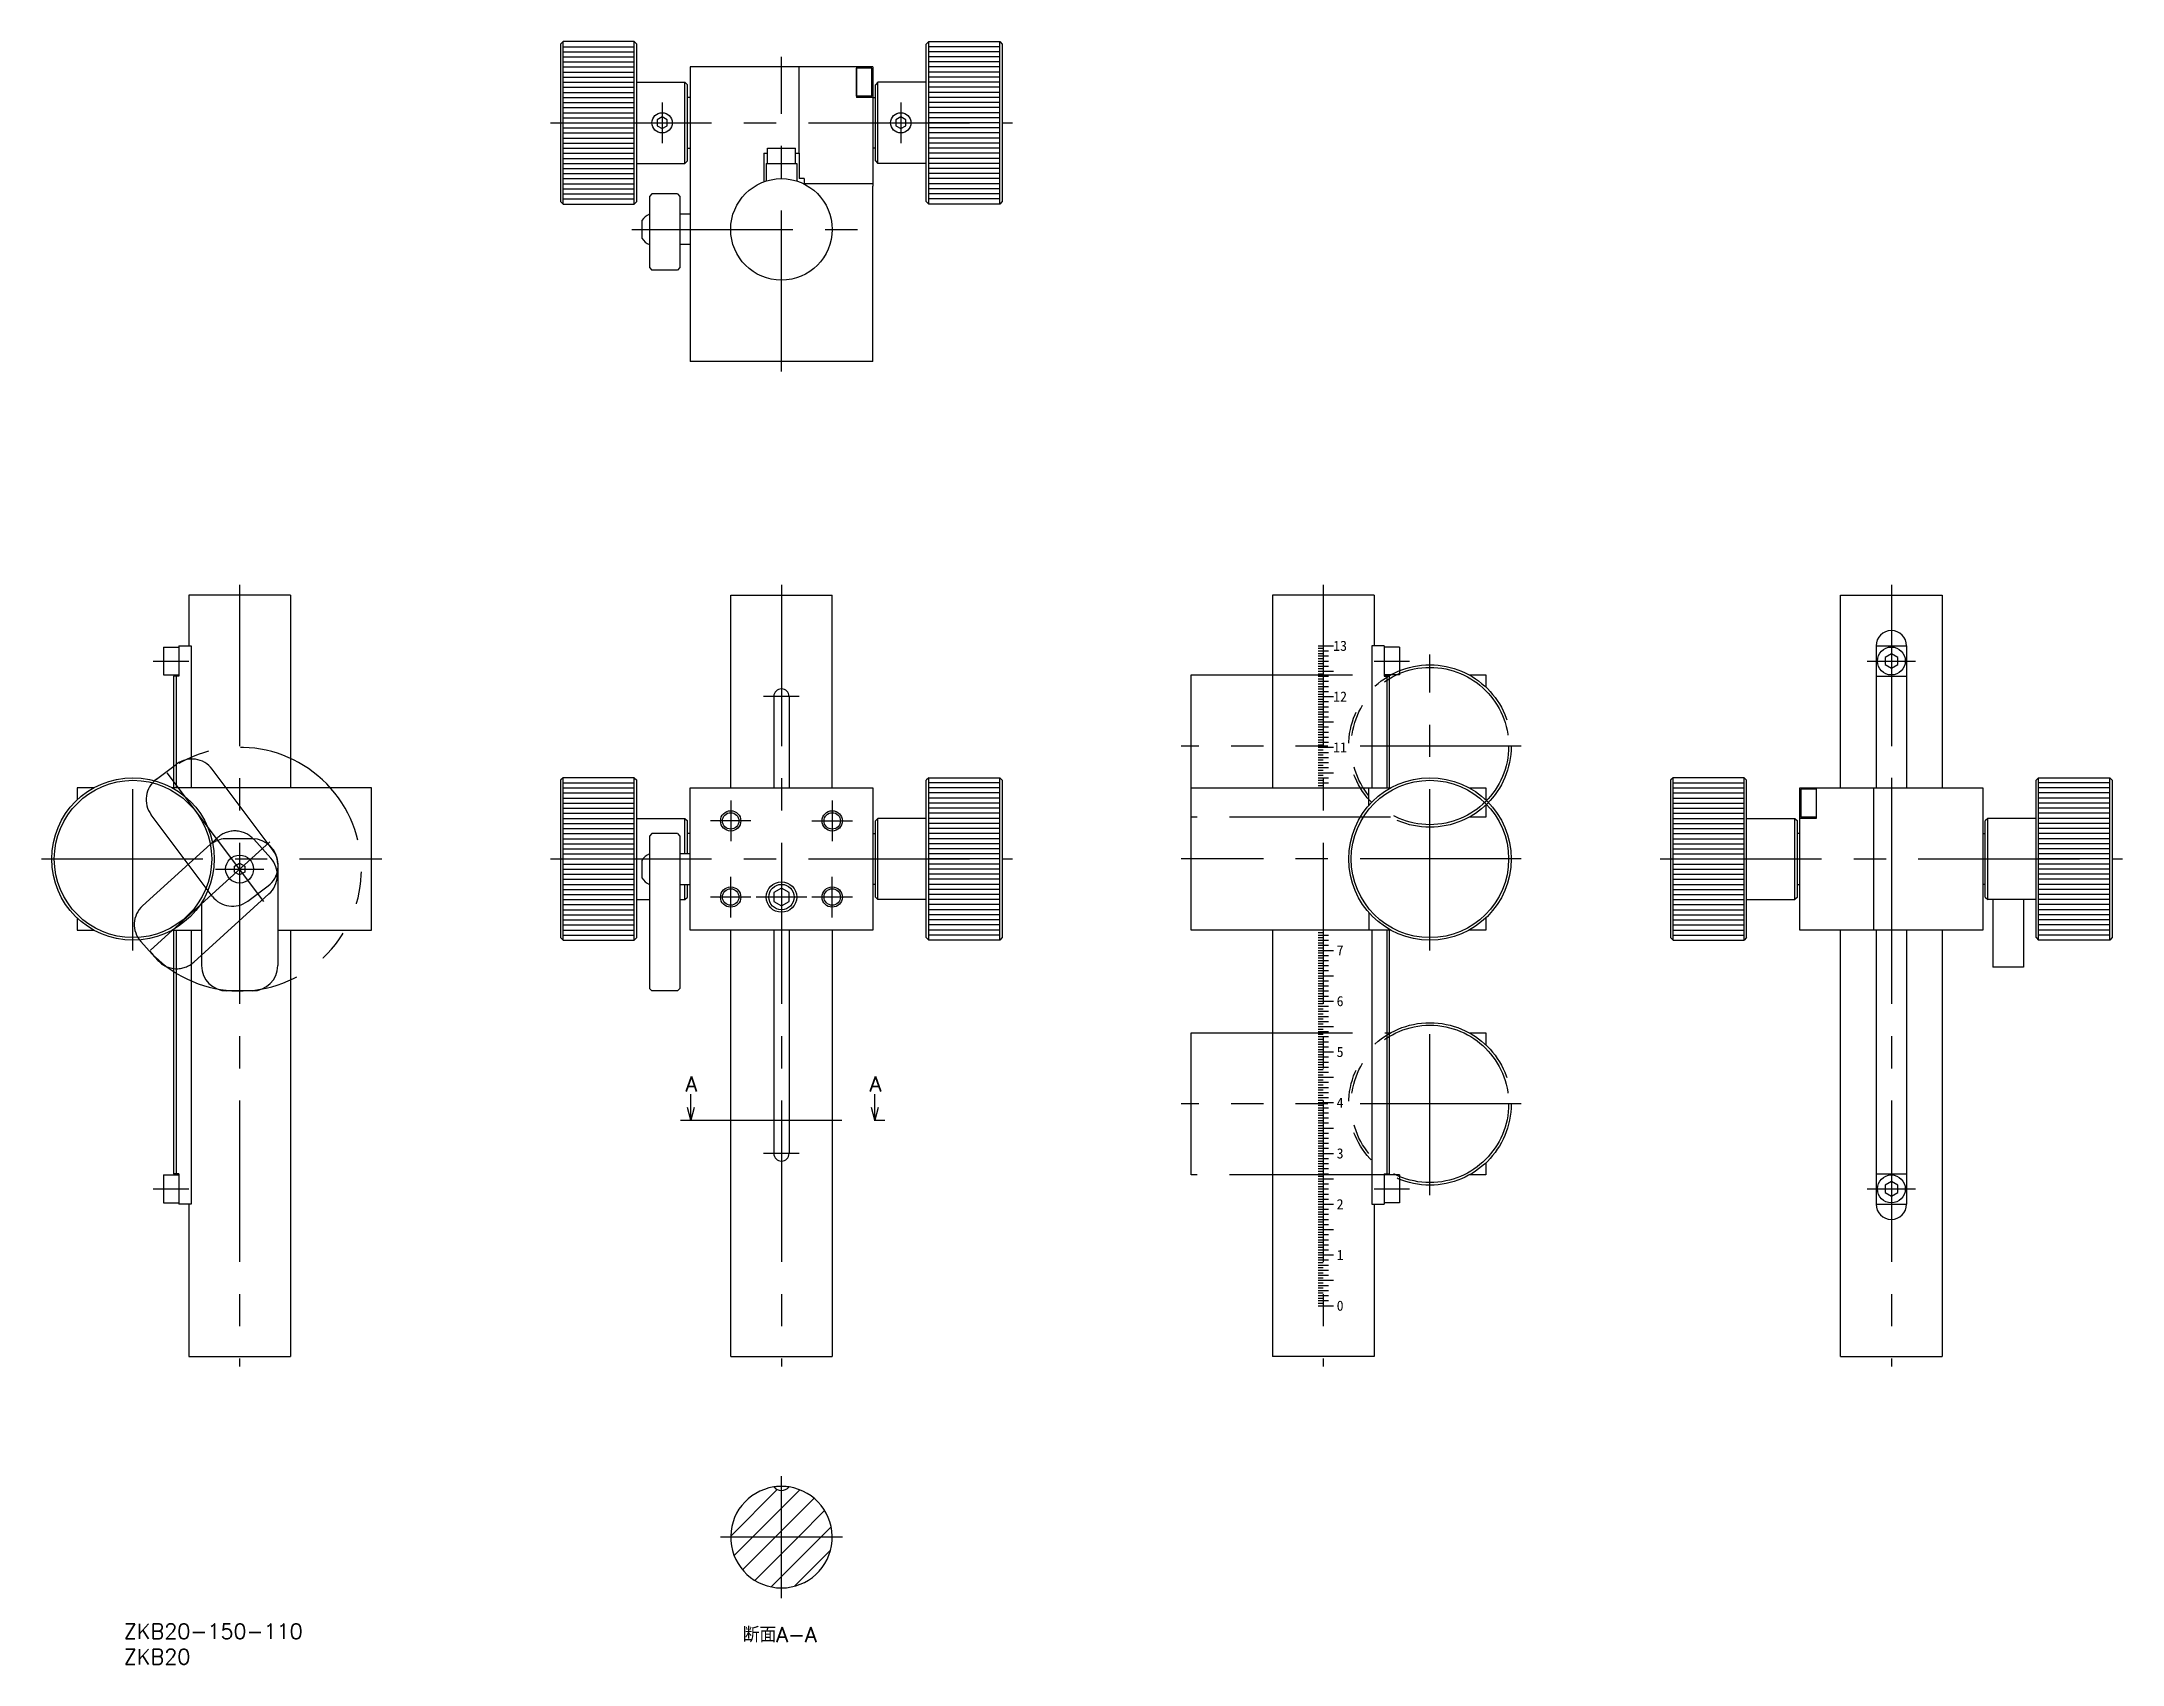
# Model space of a CAD drawing. Extents: x -146 to 264, y -159 to 161.
import ezdxf
from ezdxf.enums import TextEntityAlignment as Align

# ---------------------------------------------------------------- set-up
doc = ezdxf.new("R2010")
doc.units = 0
doc.linetypes.add('CENTER', pattern=[50.8, 31.75, -6.35, 6.35, -6.35])
doc.linetypes.add('PHANTOM', pattern=[63.5, 31.75, -6.35, 6.35, -6.35, 6.35, -6.35])
doc.layers.get('0').update_dxf_attribs({"linetype": 'CONTINUOUS'})
doc.layers.add('CENTER', color=1, linetype='CONTINUOUS')
doc.styles.add('MESR', font='txt', dxfattribs={"height": 2})
doc.styles.get("Standard").update_dxf_attribs({"font": 'txt.shx', "height": 3, "bigfont": 'bigfont.shx'})

# ---------------------------------------------------------------- blocks, each defined once
blk = doc.blocks.new('*U2')
at = {"color": 137, "linetype": 'CONTINUOUS'}
blk.add_text('断面A-A', height=3, dxfattribs=at).set_placement((-7.62, -154.3))
blk = doc.blocks.new('_OPEN30')
at = {"color": 0, "linetype": 'BYBLOCK'}
for p, q in [((-1, 0.27), (0, 0)), ((0, 0), (-1, -0.27)), ((0, 0), (-1, 0))]:
    blk.add_line(p, q, dxfattribs=at)
blk = doc.blocks.new('*U3')
at = {"color": 7, "linetype": 'CONTINUOUS'}
blk.add_lwpolyline([(-17.86, -48.96), (-17.86, -46.36)], dxfattribs=at)
at = {"color": 7, "linetype": 'CONTINUOUS', "xscale": 2.5, "yscale": 2.5, "zscale": 2.5, "rotation": 270}
blk.add_blockref('_OPEN30', (-17.86, -51.46), dxfattribs=at)
blk = doc.blocks.new('*U4')
at = {"color": 7, "linetype": 'CONTINUOUS'}
blk.add_lwpolyline([(18.39, -48.96), (18.39, -46.36)], dxfattribs=at)
at = {"color": 7, "linetype": 'CONTINUOUS', "xscale": 2.5, "yscale": 2.5, "zscale": 2.5, "rotation": 270}
blk.add_blockref('_OPEN30', (18.39, -51.46), dxfattribs=at)
blk = doc.blocks.new('*U5')
at = {"color": 137, "linetype": 'CONTINUOUS'}
blk.add_text('A', height=3, dxfattribs=at).set_placement((-18.89, -45.83))
blk = doc.blocks.new('*U6')
at = {"color": 137, "linetype": 'CONTINUOUS'}
blk.add_text('A', height=3, dxfattribs=at).set_placement((17.37, -45.83))
blk = doc.blocks.new('*U7')
at = {"color": 7, "linetype": 'CONTINUOUS'}
blk.add_text('ZKB20', height=3, dxfattribs=at).set_placement((-129.53, -158.66))
blk = doc.blocks.new('*U8')
at = {"color": 7, "linetype": 'CONTINUOUS'}
blk.add_text('ZKB20-150-110', height=3, dxfattribs=at).set_placement((-129.53, -153.66))

msp = doc.modelspace()

# ---------------------------------------------------------------- linework, layer by layer
at = {"color": 7, "linetype": 'CONTINUOUS'}
for p, q in [((-43, 161.02), (-43.5, 160.52)), ((-43.5, 160.52), (-43.5, 129.52)), ((-43, 129.02), (-43, 161.02)), ((-29, 161.02), (-43, 161.02)), ((-43, 160.02), (-29, 160.02)), ((-29, 129.02), (-29, 161.02)), ((-29, 161.02), (-28.5, 160.52)), ((-28.5, 153.02), (-28.5, 160.52)), ((29, 161.02), (28.5, 160.52)), ((28.5, 153.02), (28.5, 160.52)), ((29, 129.02), (29, 161.02)), ((29, 161.02), (43, 161.02)), ((43, 160.02), (29, 160.02)), ((43, 129.02), (43, 161.02)), ((43, 161.02), (43.5, 160.52)), ((43.5, 160.52), (43.5, 129.52)), ((-43, 159.02), (-29, 159.02)), ((-43, 158.02), (-29, 158.02)), ((-43, 157.02), (-29, 157.02)), ((-43, 156.02), (-29, 156.02)), ((-18, 156.02), (-18, 98.02)), ((3, 156.02), (-18, 156.02)), ((18, 156.02), (3, 156.02)), ((3.5, 139.02), (3.5, 156.02)), ((14.8, 156.02), (14.8, 150.02)), ((17.8, 155.77), (14.8, 155.77)), ((14.8, 150.27), (14.8, 155.77)), ((17.8, 150.27), (17.8, 155.77)), ((18, 156.02), (18, 132.52)), ((43, 159.02), (29, 159.02)), ((43, 158.02), (29, 158.02)), ((43, 157.02), (29, 157.02)), ((43, 156.02), (29, 156.02)), ((-43, 155.02), (-29, 155.02)), ((-43, 154.02), (-29, 154.02)), ((-43, 153.02), (-29, 153.02)), ((-43, 152.02), (-29, 152.02)), ((-28.5, 129.52), (-28.5, 153.02)), ((-28.5, 153.02), (-19, 153.02)), ((-19, 137.02), (-19, 153.02)), ((-19, 153.02), (-18.5, 152.52)), ((-18.5, 137.52), (-18.5, 152.52)), ((19, 153.02), (18.5, 152.52)), ((18.5, 137.52), (18.5, 152.52)), ((28.5, 153.02), (19, 153.02)), ((19, 137.02), (19, 153.02)), ((28.5, 129.52), (28.5, 153.02)), ((43, 155.02), (29, 155.02)), ((43, 154.02), (29, 154.02)), ((43, 153.02), (29, 153.02)), ((43, 152.02), (29, 152.02)), ((-43, 151.02), (-29, 151.02)), ((-43, 150.02), (-29, 150.02)), ((-43, 149.02), (-29, 149.02)), ((-43, 148.02), (-29, 148.02)), ((-18, 150.02), (-18.5, 150.02)), ((17.8, 150.27), (14.8, 150.27)), ((18, 150.02), (14.8, 150.02)), ((18, 150.02), (18.5, 150.02)), ((43, 151.02), (29, 151.02)), ((43, 150.02), (29, 150.02)), ((43, 149.02), (29, 149.02)), ((43, 148.02), (29, 148.02)), ((-43, 147.02), (-29, 147.02)), ((-43, 146.02), (-29, 146.02)), ((-43, 145.02), (-29, 145.02)), ((-43, 144.02), (-29, 144.02)), ((-23.5, 146.17), (-24.5, 145.6)), ((-24.5, 145.6), (-24.5, 144.44)), ((-24.5, 144.44), (-23.5, 143.87)), ((-22.5, 145.6), (-23.5, 146.17)), ((-23.5, 143.87), (-22.5, 144.44)), ((-22.5, 144.44), (-22.5, 145.6)), ((23.5, 146.17), (22.5, 145.6)), ((22.5, 145.6), (22.5, 144.44)), ((22.5, 144.44), (23.5, 143.87)), ((24.5, 145.6), (23.5, 146.17)), ((23.5, 143.87), (24.5, 144.44)), ((24.5, 144.44), (24.5, 145.6)), ((43, 147.02), (29, 147.02)), ((43, 146.02), (29, 146.02)), ((43, 145.02), (29, 145.02)), ((43, 144.02), (29, 144.02)), ((-43, 143.02), (-29, 143.02)), ((-43, 142.02), (-29, 142.02)), ((-43, 141.02), (-29, 141.02)), ((-43, 140.02), (-29, 140.02)), ((-18.5, 140.02), (-18, 140.02)), ((-2.75, 140.02), (2.75, 140.02)), ((-2.75, 137.02), (-2.75, 140.02)), ((2.75, 137.02), (2.75, 140.02)), ((18.5, 140.02), (18, 140.02)), ((43, 143.02), (29, 143.02)), ((43, 142.02), (29, 142.02)), ((43, 141.02), (29, 141.02)), ((43, 140.02), (29, 140.02)), ((-43, 139.02), (-29, 139.02)), ((-43, 138.02), (-29, 138.02)), ((-43, 137.02), (-29, 137.02)), ((-43, 136.02), (-29, 136.02)), ((-28.5, 137.02), (-19, 137.02)), ((-18.5, 137.52), (-19, 137.02)), ((-3.5, 139.02), (-3.5, 133.39)), ((-3.5, 139.02), (-2.75, 139.02)), ((-3, 137.02), (-3, 133.56)), ((-3, 137.02), (3, 137.02)), ((2.75, 139.02), (3.5, 139.02)), ((3, 137.02), (3, 133.56)), ((3.5, 139.02), (3.5, 134.02)), ((18.5, 137.52), (19, 137.02)), ((28.5, 137.02), (19, 137.02)), ((43, 139.02), (29, 139.02)), ((43, 138.02), (29, 138.02)), ((43, 137.02), (29, 137.02)), ((43, 136.02), (29, 136.02)), ((-43, 135.02), (-29, 135.02)), ((-43, 134.02), (-29, 134.02)), ((-43, 133.02), (-29, 133.02)), ((-43, 132.02), (-29, 132.02)), ((4.5, 134.02), (3.5, 134.02)), ((18, 133.02), (4.36, 133.02)), ((4.5, 134.02), (4.5, 133.02)), ((18, 98.02), (18, 132.52)), ((43, 135.02), (29, 135.02)), ((43, 134.02), (29, 134.02)), ((43, 133.02), (29, 133.02)), ((43, 132.02), (29, 132.02)), ((-43.5, 129.52), (-43, 129.02)), ((-43, 131.02), (-29, 131.02)), ((-43, 130.02), (-29, 130.02)), ((-43, 129.02), (-29, 129.02)), ((-28.5, 129.52), (-29, 129.02)), ((-25.5, 131.02), (-26, 130.52)), ((-26, 130.52), (-26, 116.52)), ((-20.5, 131.02), (-25.5, 131.02)), ((-20.5, 131.02), (-20, 130.52)), ((-20, 130.52), (-20, 116.52)), ((28.5, 129.52), (29, 129.02)), ((43, 131.02), (29, 131.02)), ((43, 130.02), (29, 130.02)), ((43, 129.02), (29, 129.02)), ((43.5, 129.52), (43, 129.02)), ((-27.5, 125.75), (-27.5, 122.29)), ((-18, 127.02), (-20, 127.02)), ((-18, 121.02), (-20, 121.02)), ((-26, 116.52), (-25.5, 116.02)), ((-20.5, 116.02), (-25.5, 116.02)), ((-20, 116.52), (-20.5, 116.02)), ((18, 98.02), (-18, 98.02)), ((-96.72, 52), (-116.72, 52)), ((-116.72, 52), (-116.72, 42)), ((-96.72, 52), (-96.72, 14)), ((-10, 14), (-10, 52)), ((-10, 52), (10, 52)), ((10, 14), (10, 52)), ((96.72, 52), (96.72, 14)), ((116.72, 52), (96.72, 52)), ((116.72, 52), (116.72, 42)), ((208.6, 14), (208.6, 52)), ((208.6, 52), (228.6, 52)), ((228.6, 52), (228.6, 14)), ((-121.72, 41.75), (-121.72, 36.25)), ((-121.72, 41.75), (-118.72, 41.75)), ((-118.72, 42), (-118.72, 36)), ((-118.72, 42), (-116.26, 42)), ((-116.26, 42), (-116.26, 14)), ((105.72, 42), (108.72, 42)), ((105.72, 41.5), (106.72, 41.5)), ((105.72, 41), (107.72, 41)), ((116.26, 42), (116.26, 14)), ((118.72, 42), (116.26, 42)), ((118.72, 42), (118.72, 36)), ((121.72, 41.75), (118.72, 41.75)), ((121.72, 41.75), (121.72, 36.25)), ((215.6, 42), (215.6, 14)), ((215.6, 42), (221.6, 42)), ((221.6, 42), (221.6, 14)), ((105.72, 40.5), (106.72, 40.5)), ((105.72, 40), (107.72, 40)), ((105.72, 39.5), (106.72, 39.5)), ((105.72, 39), (107.72, 39)), ((105.72, 38.5), (106.72, 38.5)), ((105.72, 38), (107.72, 38)), ((105.72, 37.5), (106.72, 37.5)), ((105.72, 37), (108.72, 37)), ((218.6, 40.44), (217.35, 39.72)), ((217.35, 39.72), (217.35, 38.28)), ((217.35, 38.28), (218.6, 37.56)), ((219.85, 39.72), (218.6, 40.44)), ((218.6, 37.56), (219.85, 38.28)), ((219.85, 38.28), (219.85, 39.72)), ((-121.72, 36.25), (-118.72, 36.25)), ((-119.72, 36), (-119.72, 14)), ((-118.72, 36), (-119.72, 36)), ((-119.22, 36), (-119.22, 14)), ((105.72, 36.5), (106.72, 36.5)), ((105.72, 36), (107.72, 36)), ((105.72, 35.5), (106.72, 35.5)), ((105.72, 35), (107.72, 35)), ((105.72, 34.5), (106.72, 34.5)), ((105.72, 34), (107.72, 34)), ((105.72, 33.5), (106.72, 33.5)), ((105.72, 33), (107.72, 33)), ((121.72, 36.25), (118.72, 36.25)), ((118.72, 36), (119.72, 36)), ((119.22, 36), (119.22, 14)), ((119.72, 36), (119.72, 14)), ((215.6, 36), (221.6, 36)), ((-1.51, 32), (-1.51, 14)), ((1.51, 32), (1.51, 14)), ((105.72, 32.5), (106.72, 32.5)), ((105.72, 32), (108.72, 32)), ((105.72, 31.5), (106.72, 31.5)), ((105.72, 31), (107.72, 31)), ((105.72, 30.5), (106.72, 30.5)), ((105.72, 30), (107.72, 30)), ((105.72, 29.5), (106.72, 29.5)), ((105.72, 29), (107.72, 29)), ((105.72, 28.5), (106.72, 28.5)), ((105.72, 28), (107.72, 28)), ((105.72, 27.5), (106.72, 27.5)), ((105.72, 27), (108.72, 27)), ((105.72, 26.5), (106.72, 26.5)), ((105.72, 26), (107.72, 26)), ((105.72, 25.5), (106.72, 25.5)), ((105.72, 25), (107.72, 25)), ((105.72, 24.5), (106.72, 24.5)), ((105.72, 24), (107.72, 24)), ((105.72, 23.5), (106.72, 23.5)), ((105.72, 23), (107.72, 23)), ((105.72, 22.5), (106.72, 22.5)), ((105.72, 22), (108.72, 22)), ((105.72, 21.5), (106.72, 21.5)), ((105.72, 21), (107.72, 21)), ((105.72, 20.5), (106.72, 20.5)), ((105.72, 20), (107.72, 20)), ((105.72, 19.5), (106.72, 19.5)), ((105.72, 19), (107.72, 19)), ((105.72, 18.5), (106.72, 18.5)), ((105.72, 18), (107.72, 18)), ((105.72, 17.5), (106.72, 17.5)), ((105.72, 17), (108.72, 17)), ((105.72, 16.5), (106.72, 16.5)), ((-138.72, 14), (-138.72, 11.62)), ((-135.46, 14), (-138.72, 14)), ((-80.72, 14), (-119.97, 14)), ((-80.72, -14), (-80.72, 14)), ((-43, 16), (-43.5, 15.5)), ((-43.5, 15.5), (-43.5, -15.5)), ((-43, -16), (-43, 16)), ((-29, 16), (-43, 16)), ((-43, 15), (-29, 15)), ((-43, 14), (-29, 14)), ((-43, 13), (-29, 13)), ((-29, -16), (-29, 16)), ((-29, 16), (-28.5, 15.5)), ((-28.5, 8), (-28.5, 15.5)), ((-18, -14), (-18, 14)), ((-18, 14), (18, 14)), ((18, 14), (18, -14)), ((29, 16), (28.5, 15.5)), ((28.5, 8), (28.5, 15.5)), ((29, -16), (29, 16)), ((29, 16), (43, 16)), ((43, 15), (29, 15)), ((43, 14), (29, 14)), ((43, 13), (29, 13)), ((43, -16), (43, 16)), ((43, 16), (43.5, 15.5)), ((43.5, 15.5), (43.5, -15.5)), ((80.72, -14), (80.72, 14)), ((80.72, 14), (119.97, 14)), ((105.72, 16), (107.72, 16)), ((105.72, 15.5), (106.72, 15.5)), ((105.72, 15), (107.72, 15)), ((105.72, 14.5), (106.72, 14.5)), ((115.72, 10.58), (115.72, 14)), ((135.46, 14), (138.72, 14)), ((138.72, 14), (138.72, 11.62)), ((175.6, 16), (175.1, 15.5)), ((175.1, 15.5), (175.1, -15.5)), ((175.6, -16), (175.6, 16)), ((189.6, 16), (175.6, 16)), ((175.6, 15), (189.6, 15)), ((175.6, 14), (189.6, 14)), ((175.6, 13), (189.6, 13)), ((189.6, -16), (189.6, 16)), ((189.6, 16), (190.1, 15.5)), ((190.1, 8), (190.1, 15.5)), ((200.6, -14), (200.6, 14)), ((200.6, 14), (236.6, 14)), ((200.8, 13.75), (200.8, 8.25)), ((203.8, 13.75), (200.8, 13.75)), ((203.8, 14), (203.8, 8)), ((215.1, 14), (215.1, -14)), ((236.6, 14), (236.6, -14)), ((247.6, 16), (247.1, 15.5)), ((247.1, 8), (247.1, 15.5)), ((247.6, -16), (247.6, 16)), ((247.6, 16), (261.6, 16)), ((261.6, 15), (247.6, 15)), ((261.6, 14), (247.6, 14)), ((261.6, 13), (247.6, 13)), ((261.6, -16), (261.6, 16)), ((261.6, 16), (262.1, 15.5)), ((262.1, 15.5), (262.1, -15.5)), ((-43, 12), (-29, 12)), ((-43, 11), (-29, 11)), ((-43, 10), (-29, 10)), ((-43, 9), (-29, 9)), ((43, 12), (29, 12)), ((43, 11), (29, 11)), ((43, 10), (29, 10)), ((43, 9), (29, 9)), ((175.6, 12), (189.6, 12)), ((175.6, 11), (189.6, 11)), ((175.6, 10), (189.6, 10)), ((175.6, 9), (189.6, 9)), ((203.8, 8.25), (200.8, 8.25)), ((261.6, 12), (247.6, 12)), ((261.6, 11), (247.6, 11)), ((261.6, 10), (247.6, 10)), ((261.6, 9), (247.6, 9)), ((-43, 8), (-29, 8)), ((-43, 7), (-29, 7)), ((-43, 6), (-29, 6)), ((-43, 5), (-29, 5)), ((-28.5, -15.5), (-28.5, 8)), ((-28.5, 8), (-19, 8)), ((-25.5, 5), (-26, 4.5)), ((-26, 4.5), (-26, -25.5)), ((-20.5, 5), (-25.5, 5)), ((-20.5, 5), (-20, 4.5)), ((-20, 4.5), (-20, -25.5)), ((-19, 1), (-19, 8)), ((-19, 8), (-18.5, 7.5)), ((-18.5, 1), (-18.5, 7.5)), ((-18, 5), (-18.5, 5)), ((18, 5), (18.5, 5)), ((19, 8), (18.5, 7.5)), ((18.5, -7.5), (18.5, 7.5)), ((28.5, 8), (19, 8)), ((19, -8), (19, 8)), ((28.5, -15.5), (28.5, 8)), ((43, 8), (29, 8)), ((43, 7), (29, 7)), ((43, 6), (29, 6)), ((43, 5), (29, 5)), ((175.6, 8), (189.6, 8)), ((175.6, 7), (189.6, 7)), ((175.6, 6), (189.6, 6)), ((175.6, 5), (189.6, 5)), ((190.1, -15.5), (190.1, 8)), ((190.1, 8), (199.6, 8)), ((199.6, -8), (199.6, 8)), ((199.6, 8), (200.1, 7.5)), ((200.1, -7.5), (200.1, 7.5)), ((200.6, 5), (200.1, 5)), ((203.8, 8), (200.6, 8)), ((236.6, 5), (237.1, 5)), ((237.6, 8), (237.1, 7.5)), ((237.1, -7.5), (237.1, 7.5)), ((247.1, 8), (237.6, 8)), ((237.6, -8), (237.6, 8)), ((247.1, -15.5), (247.1, 8)), ((261.6, 8), (247.6, 8)), ((261.6, 7), (247.6, 7)), ((261.6, 6), (247.6, 6)), ((261.6, 5), (247.6, 5)), ((-104.22, 4), (-109.22, 4)), ((-43, 4), (-29, 4)), ((-43, 3), (-29, 3)), ((-43, 2), (-29, 2)), ((-43, 1), (-29, 1)), ((-43, 0), (-29, 0)), ((-18, 1), (-20, 1)), ((43, 4), (29, 4)), ((43, 3), (29, 3)), ((43, 2), (29, 2)), ((43, 1), (29, 1)), ((43, 0), (29, 0)), ((175.6, 4), (189.6, 4)), ((175.6, 3), (189.6, 3)), ((175.6, 2), (189.6, 2)), ((175.6, 1), (189.6, 1)), ((261.6, 4), (247.6, 4)), ((261.6, 3), (247.6, 3)), ((261.6, 2), (247.6, 2)), ((261.6, 1), (247.6, 1)), ((-107.72, -1.42), (-106.72, -0.85)), ((-107.72, -2.58), (-107.72, -1.42)), ((-106.72, -3.15), (-107.72, -2.58)), ((-106.72, -0.85), (-105.72, -1.42)), ((-105.72, -2.58), (-106.72, -3.15)), ((-105.72, -1.42), (-105.72, -2.58)), ((-99.22, -1), (-99.22, -21)), ((-43, -1), (-29, -1)), ((-43, -2), (-29, -2)), ((-43, -3), (-29, -3)), ((-43, -4), (-29, -4)), ((-27.5, -0.27), (-27.5, -3.73)), ((43, -1), (29, -1)), ((43, -2), (29, -2)), ((43, -3), (29, -3)), ((43, -4), (29, -4)), ((175.6, 0), (189.6, 0)), ((175.6, -1), (189.6, -1)), ((175.6, -2), (189.6, -2)), ((175.6, -3), (189.6, -3)), ((175.6, -4), (189.6, -4)), ((261.6, 0), (247.6, 0)), ((261.6, -1), (247.6, -1)), ((261.6, -2), (247.6, -2)), ((261.6, -3), (247.6, -3)), ((261.6, -4), (247.6, -4)), ((-43, -5), (-29, -5)), ((-43, -6), (-29, -6)), ((-43, -7), (-29, -7)), ((-43, -8), (-29, -8)), ((-28.5, -8), (-26, -8)), ((-20, -5), (-18, -5)), ((-20, -8), (-19, -8)), ((-19, -8), (-19, -5)), ((-19, -8), (-18.5, -7.5)), ((-18.5, -7.5), (-18.5, -5)), ((0, -5.77), (-1.5, -6.63)), ((-1.5, -6.63), (-1.5, -8.37)), ((1.5, -6.63), (0, -5.77)), ((1.5, -8.37), (1.5, -6.63)), ((18.5, -5), (18, -5)), ((18.5, -7.5), (19, -8)), ((28.5, -8), (19, -8)), ((43, -5), (29, -5)), ((43, -6), (29, -6)), ((43, -7), (29, -7)), ((43, -8), (29, -8)), ((175.6, -5), (189.6, -5)), ((175.6, -6), (189.6, -6)), ((175.6, -7), (189.6, -7)), ((175.6, -8), (189.6, -8)), ((190.1, -8), (199.6, -8)), ((200.1, -7.5), (199.6, -8)), ((200.1, -5), (200.6, -5)), ((237.1, -5), (236.6, -5)), ((237.1, -7.5), (237.6, -8)), ((247.1, -8), (237.6, -8)), ((238.6, -8), (238.6, -21.32)), ((244.6, -8), (244.6, -21.32)), ((261.6, -5), (247.6, -5)), ((261.6, -6), (247.6, -6)), ((261.6, -7), (247.6, -7)), ((261.6, -8), (247.6, -8)), ((-138.72, -11.62), (-138.72, -14)), ((-114.22, -8.59), (-114.22, -21)), ((-43, -9), (-29, -9)), ((-43, -10), (-29, -10)), ((-43, -11), (-29, -11)), ((-43, -12), (-29, -12)), ((-1.5, -8.37), (0, -9.23)), ((0, -9.23), (1.5, -8.37)), ((43, -9), (29, -9)), ((43, -10), (29, -10)), ((43, -11), (29, -11)), ((43, -12), (29, -12)), ((115.72, -10.58), (115.72, -14)), ((138.72, -11.62), (138.72, -14)), ((175.6, -9), (189.6, -9)), ((175.6, -10), (189.6, -10)), ((175.6, -11), (189.6, -11)), ((175.6, -12), (189.6, -12)), ((261.6, -9), (247.6, -9)), ((261.6, -10), (247.6, -10)), ((261.6, -11), (247.6, -11)), ((261.6, -12), (247.6, -12)), ((-138.72, -14), (-135.46, -14)), ((-119.97, -14), (-114.22, -14)), ((-119.72, -14), (-119.72, -62)), ((-119.22, -14), (-119.22, -62)), ((-116.26, -14), (-116.26, -68)), ((-99.22, -14), (-80.72, -14)), ((-96.72, -14), (-96.72, -98)), ((-43.5, -15.5), (-43, -16)), ((-43, -13), (-29, -13)), ((-43, -14), (-29, -14)), ((-43, -15), (-29, -15)), ((-43, -16), (-29, -16)), ((-28.5, -15.5), (-29, -16)), ((18, -14), (-18, -14)), ((-10, -98), (-10, -14)), ((-1.51, -14), (-1.51, -58)), ((1.51, -14), (1.51, -58)), ((10, -14), (10, -98)), ((28.5, -15.5), (29, -16)), ((43, -13), (29, -13)), ((43, -14), (29, -14)), ((43, -15), (29, -15)), ((43, -16), (29, -16)), ((43.5, -15.5), (43, -16)), ((119.97, -14), (80.72, -14)), ((96.72, -14), (96.72, -98)), ((105.72, -14.5), (106.72, -14.5)), ((105.72, -15), (107.72, -15)), ((105.72, -15.5), (106.72, -15.5)), ((105.72, -16), (107.72, -16)), ((116.26, -14), (116.26, -68)), ((119.22, -14), (119.22, -62)), ((119.72, -14), (119.72, -62)), ((138.72, -14), (135.46, -14)), ((175.1, -15.5), (175.6, -16)), ((175.6, -13), (189.6, -13)), ((175.6, -14), (189.6, -14)), ((175.6, -15), (189.6, -15)), ((175.6, -16), (189.6, -16)), ((190.1, -15.5), (189.6, -16)), ((236.6, -14), (200.6, -14)), ((208.6, -98), (208.6, -14)), ((215.6, -14), (215.6, -68)), ((221.6, -14), (221.6, -68)), ((228.6, -14), (228.6, -98)), ((247.1, -15.5), (247.6, -16)), ((261.6, -13), (247.6, -13)), ((261.6, -14), (247.6, -14)), ((261.6, -15), (247.6, -15)), ((261.6, -16), (247.6, -16)), ((262.1, -15.5), (261.6, -16)), ((105.72, -16.5), (106.72, -16.5)), ((105.72, -17), (107.72, -17)), ((105.72, -17.5), (106.72, -17.5)), ((105.72, -18), (108.72, -18)), ((105.72, -18.5), (106.72, -18.5)), ((105.72, -19), (107.72, -19)), ((105.72, -19.5), (106.72, -19.5)), ((105.72, -20), (107.72, -20)), ((105.72, -20.5), (106.72, -20.5)), ((105.72, -21), (107.72, -21)), ((105.72, -21.5), (106.72, -21.5)), ((105.72, -22), (107.72, -22)), ((105.72, -22.5), (106.72, -22.5)), ((105.72, -23), (108.72, -23)), ((105.72, -23.5), (106.72, -23.5)), ((105.72, -24), (107.72, -24)), ((105.72, -24.5), (106.72, -24.5)), ((244.6, -21.32), (238.6, -21.32)), ((-104.22, -26), (-109.22, -26)), ((-26, -25.5), (-25.5, -26)), ((-20.5, -26), (-25.5, -26)), ((-20, -25.5), (-20.5, -26)), ((105.72, -25), (107.72, -25)), ((105.72, -25.5), (106.72, -25.5)), ((105.72, -26), (107.72, -26)), ((105.72, -26.5), (106.72, -26.5)), ((105.72, -27), (107.72, -27)), ((105.72, -27.5), (106.72, -27.5)), ((105.72, -28), (108.72, -28)), ((105.72, -28.5), (106.72, -28.5)), ((105.72, -29), (107.72, -29)), ((105.72, -29.5), (106.72, -29.5)), ((105.72, -30), (107.72, -30)), ((105.72, -30.5), (106.72, -30.5)), ((105.72, -31), (107.72, -31)), ((105.72, -31.5), (106.72, -31.5)), ((105.72, -32), (107.72, -32)), ((105.72, -32.5), (106.72, -32.5)), ((105.72, -33), (108.72, -33)), ((105.72, -33.5), (106.72, -33.5)), ((105.72, -34), (107.72, -34)), ((105.72, -34.5), (106.72, -34.5)), ((105.72, -35), (107.72, -35)), ((105.72, -35.5), (106.72, -35.5)), ((105.72, -36), (107.72, -36)), ((105.72, -36.5), (106.72, -36.5)), ((105.72, -37), (107.72, -37)), ((105.72, -37.5), (106.72, -37.5)), ((105.72, -38), (108.72, -38)), ((105.72, -38.5), (106.72, -38.5)), ((105.72, -39), (107.72, -39)), ((105.72, -39.5), (106.72, -39.5)), ((105.72, -40), (107.72, -40)), ((105.72, -40.5), (106.72, -40.5)), ((105.72, -41), (107.72, -41)), ((105.72, -41.5), (106.72, -41.5)), ((105.72, -42), (107.72, -42)), ((105.72, -42.5), (106.72, -42.5)), ((105.72, -43), (108.72, -43)), ((105.72, -43.5), (106.72, -43.5)), ((105.72, -44), (107.72, -44)), ((105.72, -44.5), (106.72, -44.5)), ((105.72, -45), (107.72, -45)), ((105.72, -45.5), (106.72, -45.5)), ((105.72, -46), (107.72, -46)), ((105.72, -46.5), (106.72, -46.5)), ((105.72, -47), (107.72, -47)), ((105.72, -47.5), (106.72, -47.5)), ((105.72, -48), (108.72, -48)), ((105.72, -48.5), (106.72, -48.5)), ((105.72, -49), (107.72, -49)), ((105.72, -49.5), (106.72, -49.5)), ((105.72, -50), (107.72, -50)), ((105.72, -50.5), (106.72, -50.5)), ((105.72, -51), (107.72, -51)), ((105.72, -51.5), (106.72, -51.5)), ((105.72, -52), (107.72, -52)), ((105.72, -52.5), (106.72, -52.5)), ((105.72, -53), (108.72, -53)), ((105.72, -53.5), (106.72, -53.5)), ((105.72, -54), (107.72, -54)), ((105.72, -54.5), (106.72, -54.5)), ((105.72, -55), (107.72, -55)), ((105.72, -55.5), (106.72, -55.5)), ((105.72, -56), (107.72, -56)), ((105.72, -56.5), (106.72, -56.5)), ((105.72, -57), (107.72, -57)), ((105.72, -57.5), (106.72, -57.5)), ((105.72, -58), (108.72, -58)), ((105.72, -58.5), (106.72, -58.5)), ((105.72, -59), (107.72, -59)), ((105.72, -59.5), (106.72, -59.5)), ((105.72, -60), (107.72, -60)), ((105.72, -60.5), (106.72, -60.5)), ((105.72, -61), (107.72, -61)), ((-121.72, -62.25), (-118.72, -62.25)), ((-121.72, -62.25), (-121.72, -67.75)), ((-118.72, -62), (-119.72, -62)), ((-118.72, -62), (-118.72, -68)), ((105.72, -61.5), (106.72, -61.5)), ((105.72, -62), (107.72, -62)), ((105.72, -62.5), (106.72, -62.5)), ((105.72, -63), (108.72, -63)), ((105.72, -63.5), (106.72, -63.5)), ((105.72, -64), (107.72, -64)), ((105.72, -64.5), (106.72, -64.5)), ((105.72, -65), (107.72, -65)), ((105.72, -65.5), (106.72, -65.5)), ((118.72, -62), (119.72, -62)), ((118.72, -62), (118.72, -68)), ((121.72, -62.25), (118.72, -62.25)), ((121.72, -62.25), (121.72, -67.75)), ((215.6, -62), (221.6, -62)), ((218.6, -63.56), (217.35, -64.28)), ((217.35, -64.28), (217.35, -65.72)), ((219.85, -64.28), (218.6, -63.56)), ((219.85, -65.72), (219.85, -64.28)), ((-121.72, -67.75), (-118.72, -67.75)), ((-116.26, -68), (-118.72, -68)), ((-116.72, -68), (-116.72, -98)), ((105.72, -66), (107.72, -66)), ((105.72, -66.5), (106.72, -66.5)), ((105.72, -67), (107.72, -67)), ((105.72, -67.5), (106.72, -67.5)), ((105.72, -68), (108.72, -68)), ((105.72, -68.5), (106.72, -68.5)), ((105.72, -69), (107.72, -69)), ((105.72, -69.5), (106.72, -69.5)), ((116.26, -68), (118.72, -68)), ((116.72, -68), (116.72, -98)), ((121.72, -67.75), (118.72, -67.75)), ((215.6, -68), (221.6, -68)), ((217.35, -65.72), (218.6, -66.44)), ((218.6, -66.44), (219.85, -65.72)), ((105.72, -70), (107.72, -70)), ((105.72, -70.5), (106.72, -70.5)), ((105.72, -71), (107.72, -71)), ((105.72, -71.5), (106.72, -71.5)), ((105.72, -72), (107.72, -72)), ((105.72, -72.5), (106.72, -72.5)), ((105.72, -73), (108.72, -73)), ((105.72, -73.5), (106.72, -73.5)), ((105.72, -74), (107.72, -74)), ((105.72, -74.5), (106.72, -74.5)), ((105.72, -75), (107.72, -75)), ((105.72, -75.5), (106.72, -75.5)), ((105.72, -76), (107.72, -76)), ((105.72, -76.5), (106.72, -76.5)), ((105.72, -77), (107.72, -77)), ((105.72, -77.5), (106.72, -77.5)), ((105.72, -78), (108.72, -78)), ((105.72, -78.5), (106.72, -78.5)), ((105.72, -79), (107.72, -79)), ((105.72, -79.5), (106.72, -79.5)), ((105.72, -80), (107.72, -80)), ((105.72, -80.5), (106.72, -80.5)), ((105.72, -81), (107.72, -81)), ((105.72, -81.5), (106.72, -81.5)), ((105.72, -82), (107.72, -82)), ((105.72, -82.5), (106.72, -82.5)), ((105.72, -83), (108.72, -83)), ((105.72, -83.5), (106.72, -83.5)), ((105.72, -84), (107.72, -84)), ((105.72, -84.5), (106.72, -84.5)), ((105.72, -85), (107.72, -85)), ((105.72, -85.5), (106.72, -85.5)), ((105.72, -86), (107.72, -86)), ((105.72, -86.5), (106.72, -86.5)), ((105.72, -87), (107.72, -87)), ((105.72, -87.5), (106.72, -87.5)), ((105.72, -88), (108.72, -88)), ((-116.72, -98), (-96.72, -98)), ((-10, -98), (10, -98)), ((116.72, -98), (96.72, -98)), ((208.6, -98), (228.6, -98))]:
    msp.add_line(p, q, dxfattribs=at)
at = {"color": 3, "linetype": 'PHANTOM'}
for p, q in [((80.72, 36.25), (119.97, 36.25)), ((80.72, 8.25), (80.72, 36.25)), ((135.46, 36.25), (138.72, 36.25)), ((138.72, 36.25), (138.72, 33.87)), ((145.72, 22.25), (78.72, 22.25)), ((-123.12, 15.7), (-119.12, 18.7)), ((-101.92, -8.4), (-122.32, 18.8)), ((-100.12, 1.7), (-112.12, 17.7)), ((-112.12, -7.3), (-124.12, 8.7)), ((119.97, 8.25), (80.72, 8.25)), ((138.72, 8.25), (135.46, 8.25)), ((138.72, 10.63), (138.72, 8.25)), ((-111.02, 4.23), (-125.83, -9.21)), ((-100.79, 3.38), (-125.97, -19.47)), ((-100.59, 0.18), (-103.95, 3.88)), ((-100.94, -6.88), (-115.75, -20.32)), ((-105.12, -8.3), (-101.12, -5.3)), ((-122.81, -19.98), (-126.17, -16.28)), ((127.72, -66.25), (127.72, -30.25)), ((80.72, -34.25), (119.97, -34.25)), ((80.72, -62.25), (80.72, -34.25)), ((135.46, -34.25), (138.72, -34.25)), ((138.72, -34.25), (138.72, -36.63)), ((145.72, -48.25), (78.72, -48.25)), ((138.72, -59.87), (138.72, -62.25)), ((119.97, -62.25), (80.72, -62.25)), ((138.72, -62.25), (135.46, -62.25))]:
    msp.add_line(p, q, dxfattribs=at)
at = {"color": 3, "linetype": 'CONTINUOUS'}
for p, q in [((-10, -133.39), (-0.83, -124.22)), ((0, -127.88), (3.61, -124.27)), ((0, -132.37), (6.43, -125.94)), ((-5.72, -133.6), (0, -127.88)), ((3.26, -133.6), (8.51, -128.35)), ((-9.33, -137.21), (-5.72, -133.6)), ((-7.66, -140.03), (-1.23, -133.6)), ((-1.23, -133.6), (0, -132.37)), ((0, -136.86), (3.26, -133.6)), ((0, -141.35), (7.75, -133.6)), ((7.75, -133.6), (9.79, -131.56)), ((-5.25, -142.11), (0, -136.86)), ((2.58, -143.26), (9.66, -136.18)), ((-2.04, -143.39), (0, -141.35))]:
    msp.add_line(p, q, dxfattribs=at)
at = {"color": 7, "linetype": 'CONTINUOUS'}
for centre, radius in [((-23.5, 145.02), 2), ((23.5, 145.02), 2), ((0, 124.02), 10), ((218.6, 39), 2.75), ((-127.72, 0), 16), ((-127.72, 0), 15.5), ((127.72, 0), 16), ((127.72, 0), 15.5), ((-10, 7.5), 1.62), ((10, 7.5), 1.62), ((-106.72, -2), 2.75), ((-10, -7.5), 1.62), ((0, -7.5), 3), ((0, -7.5), 2.5), ((10, -7.5), 1.62), ((218.6, -65), 2.75)]:
    msp.add_circle(centre, radius, dxfattribs=at)
at = {"color": 3, "linetype": 'PHANTOM'}
for centre, radius in [((127.72, 22.25), 16), ((127.72, 22.25), 15.5), ((127.72, -48.25), 16), ((127.72, -48.25), 15.5)]:
    msp.add_circle(centre, radius, dxfattribs=at)
at = {"color": 3, "linetype": 'CONTINUOUS'}
for centre in [(-10, 7.5), (10, 7.5), (-10, -7.5), (10, -7.5)]:
    msp.add_circle(centre, 2, dxfattribs=at)
at = {"color": 7, "linetype": 'CONTINUOUS'}
for centre, radius, start, end in [((-24.75, 124.02), 3.25, 112.6199, 147.7958), ((-24.75, 124.02), 3.25, 212.2042, 247.3801), ((218.6, 42), 3, 0, 180), ((0, 32), 1.51, 0, 180), ((-109.22, -1), 5, 90, 124.1976), ((-104.22, -1), 5, 0, 90), ((-24.75, -2), 3.25, 112.6199, 147.7958), ((-24.75, -2), 3.25, 212.2042, 247.3801), ((-109.22, -21), 5, 180, 270), ((-104.22, -21), 5, 270, 0), ((0, -58), 1.51, 180, 0), ((218.6, -68), 3, 180, 0), ((0, -133.6), 10, 98.6706, 81.3294), ((0, -122.4), 2, 221.0823, 318.9177)]:
    msp.add_arc(centre, radius, start, end, dxfattribs=at)
at = {"color": 3, "linetype": 'PHANTOM'}
for centre, radius, start, end in [((-106.72, -2), 24, 222.2194, 126.8708), ((-116.12, 14.7), 5, 36.8708, 126.8708), ((-120.12, 11.7), 5, 126.8708, 216.8708), ((-107.66, 0.52), 5, 42.2194, 132.2194), ((-104.12, -1.3), 5, 306.8708, 36.8708), ((-104.3, -3.18), 5, 312.2194, 42.2194), ((-108.12, -4.3), 5, 216.8708, 306.8708), ((-122.47, -12.92), 5, 132.2194, 222.2194), ((-119.11, -16.62), 5, 222.2194, 312.2194), ((0, -133.6), 10, 81.3294, 98.6706)]:
    msp.add_arc(centre, radius, start, end, dxfattribs=at)
at = {"layer": 'CENTER', "color": 1, "linetype": 'CENTER'}
for p, q in [((0, 96.02), (0, 158.02)), ((-23.5, 149.02), (-23.5, 141.02)), ((23.5, 149.02), (23.5, 141.02)), ((-45.5, 145.02), (45.5, 145.02)), ((-29.5, 124.02), (20, 124.02)), ((-106.72, 54), (-106.72, -100)), ((0, 54), (0, -100)), ((106.72, 54), (106.72, -100)), ((218.6, 54), (218.6, -100)), ((-123.72, 39), (-116.72, 39)), ((116.72, 39), (123.72, 39)), ((127.72, -18), (127.72, 40.25)), ((213.85, 39), (223.35, 39)), ((3.51, 32), (-3.51, 32)), ((-127.72, -18), (-127.72, 18)), ((218.6, 16), (218.6, -16)), ((-10, 11.5), (-10, 3.5)), ((10, 11.5), (10, 3.5)), ((-6, 7.5), (-14, 7.5)), ((6, 7.5), (14, 7.5)), ((-45.5, 0), (45.5, 0)), ((-145.72, 0), (-78.72, 0)), ((-111.47, -2), (-101.97, -2)), ((-10, -11.5), (-10, -3.5)), ((10, -11.5), (10, -3.5)), ((145.72, 0), (78.72, 0)), ((173.1, 0), (264.1, 0)), ((-6, -7.5), (-14, -7.5)), ((5, -7.5), (-5, -7.5)), ((14, -7.5), (6, -7.5)), ((-19.86, -51.46), (20.39, -51.46)), ((3.51, -58), (-3.51, -58)), ((-123.72, -65), (-116.72, -65)), ((116.72, -65), (123.72, -65)), ((213.85, -65), (223.35, -65)), ((0, -145.6), (0, -121.6)), ((12, -133.6), (-12, -133.6))]:
    msp.add_line(p, q, dxfattribs=at)

# ---------------------------------------------------------------- block references
at = {"color": 7, "linetype": 'CONTINUOUS'}
for name in ['*U5', '*U6', '*U3', '*U4', '*U8', '*U2', '*U7']:
    msp.add_blockref(name, (0, 0), dxfattribs=at)

# ---------------------------------------------------------------- texts
at = {"color": 7, "linetype": 'CONTINUOUS', "style": 'MESR'}
for s, p in [('13', (110.03, 41)), ('12', (110.03, 31)), ('11', (110.03, 21)), ('7', (110.03, -19)), ('6', (110.03, -29)), ('5', (110.03, -39)), ('4', (110.03, -49)), ('3', (110.03, -59)), ('2', (110.03, -69)), ('1', (110.03, -79)), ('0', (110.03, -89))]:
    msp.add_text(s, height=2, dxfattribs=at).set_placement(p, align=Align.CENTER)

doc.saveas('drawing.dxf')
